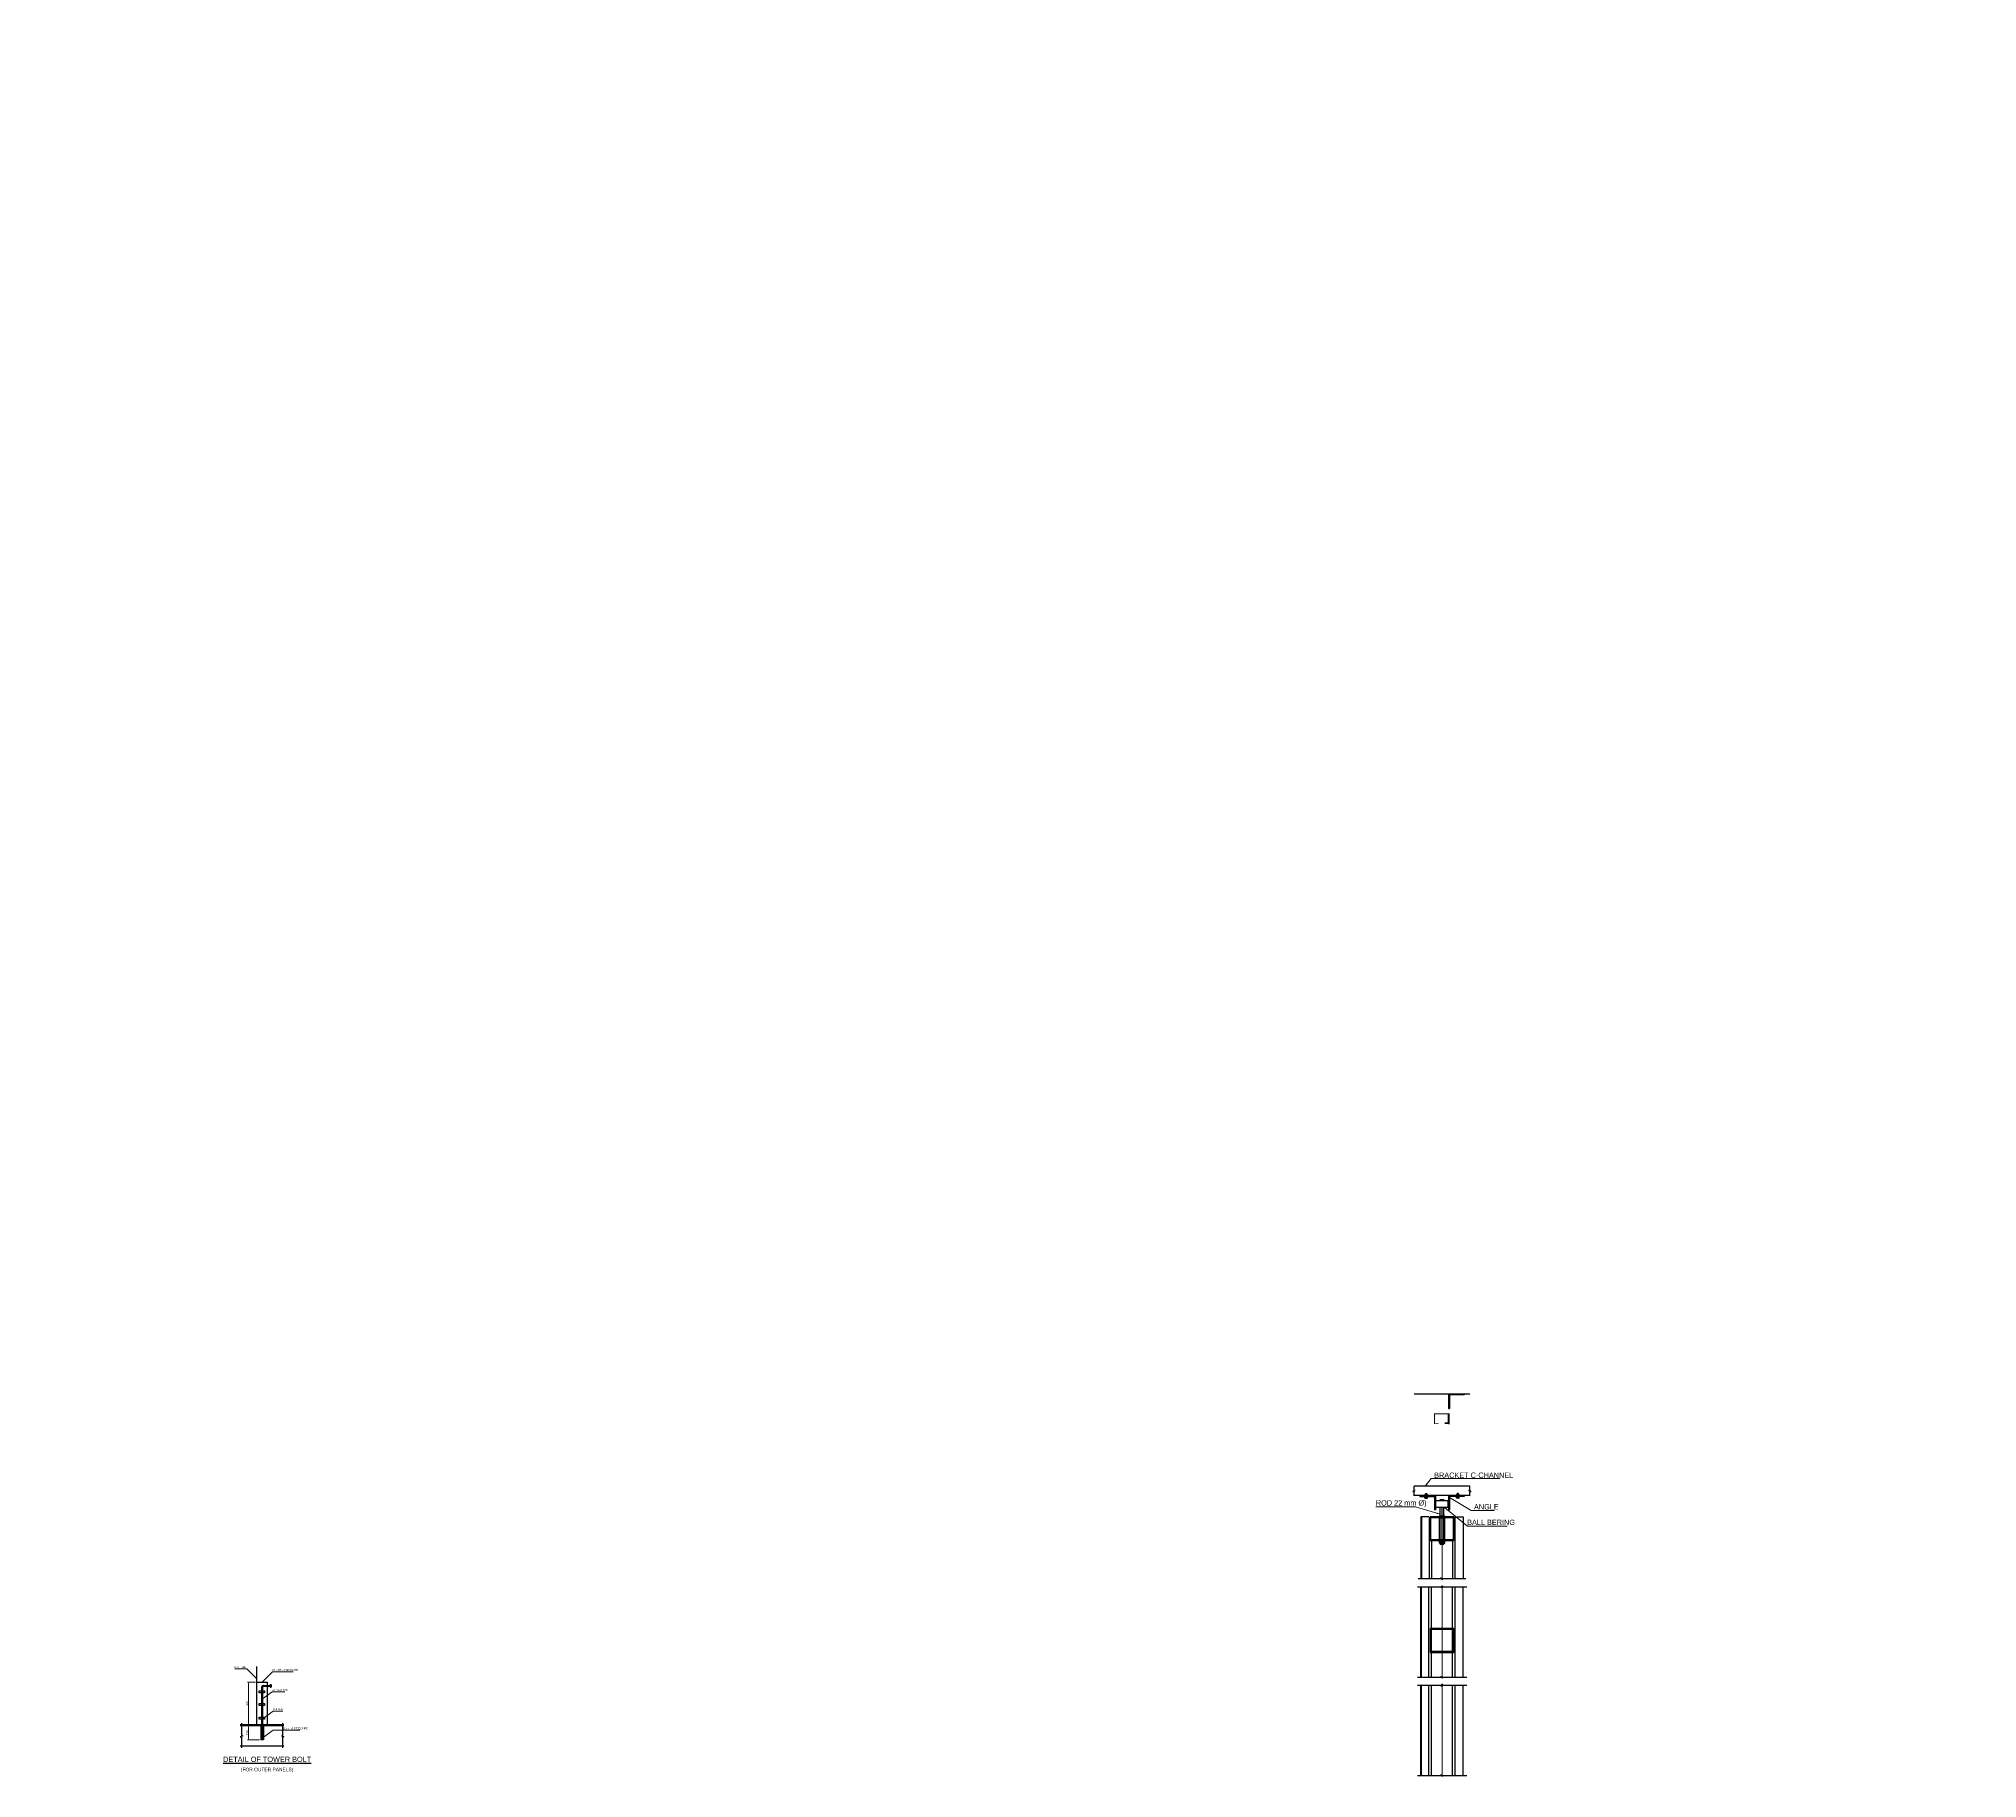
# Model space of a CAD drawing. Header units: millimetres. Extents: x 0 to 2669304, y -3314102 to 0.
# Drawn here: x 2423286 to 2423831, y -3103818 to -3103328 of the extents above; entities that cross this region are included whole.
import ezdxf
from ezdxf import colors
from ezdxf.entities.mleader import LeaderData, LeaderLine
from ezdxf.math import Vec2, Vec3

# ---------------------------------------------------------------- set-up
doc = ezdxf.new("R2010")
doc.units = ezdxf.units.MM
doc.header["$LTSCALE"] = 0.4
doc.header["$MEASUREMENT"] = 0
doc.header["$PDMODE"] = 34
for name, color, linetype in [('0NSRPURL0', 3, 'Continuous'), ('DOOR SHEET', 94, 'Continuous'), ('TAXT', 7, 'Continuous')]:
    doc.layers.add(name, color=color, linetype=linetype)
doc.layers.add('1NSDIM0', color=7, linetype='Continuous', lineweight=9)
doc.layers.add('Text Small', color=7, linetype='Continuous', lineweight=0)
doc.styles.get("Standard").update_dxf_attribs({"font": 'ARIALN.TTF'})
doc.styles.add('style2', font='ARIALN.TTF')
doc.dimstyles.new('shahid', dxfattribs={"dimtxt": 37.0005, "dimasz": 20, "dimexe": 8, "dimexo": 10, "dimgap": 5, "dimtad": 3, "dimdec": 0, "dimrnd": 1, "dimzin": 0, "dimdsep": 46, "dimtxsty": 'style2', "dimcen": 0.09, "dimclrt": 1, "dimadec": 0, "dimazin": 0, "dimtfac": 1, "dimtdec": 0, "dimtix": 1, "dimtmove": 1, "dimatfit": 3, "dimfxl": 0, "dimtolj": 1, "dimtzin": 0, "dimlwd": 5, "dimlwe": 5, "dimarcsym": 0})
doc.dimstyles.new('Standard-225', dxfattribs={"dimtxt": 300, "dimasz": 200, "dimexe": 125, "dimexo": 350, "dimgap": 150, "dimtad": 1, "dimdec": 0, "dimzin": 0, "dimdsep": 46, "dimtxsty": 'Standard', "dimcen": 0.09, "dimclrd": 256, "dimclrt": 256, "dimadec": 0, "dimazin": 0, "dimtfac": 1, "dimtdec": 0, "dimtmove": 1, "dimatfit": 3, "dimfxl": 0, "dimtolj": 1, "dimtzin": 0, "dimlwd": 9, "dimlwe": 9, "dimarcsym": 0})

# ---------------------------------------------------------------- blocks, each defined once
blk = doc.blocks.new('*D927')
at = {"layer": '1NSDIM0', "color": 0, "lineweight": 5}
for p, q in [((2423346.6, -3103791.16), (2423344.31, -3103791.16)), ((2423344.61, -3103791.46), (2423344.61, -3103802.86)), ((2423346.6, -3103803.16), (2423344.31, -3103803.16))]:
    blk.add_line(p, q, dxfattribs=at)
at = {"layer": '1NSDIM0', "color": 0}
for points in [[(2423344.56, -3103791.46), (2423344.66, -3103791.46), (2423344.61, -3103791.16)], [(2423344.56, -3103802.86), (2423344.66, -3103802.86), (2423344.61, -3103803.16)]]:
    blk.add_solid(points, dxfattribs=at)
at = {"layer": 'Defpoints', "color": 0}
for p in [(2423346.9, -3103791.16), (2423344.61, -3103803.16), (2423346.9, -3103803.16)]:
    blk.add_point(p, dxfattribs=at)
at = {"layer": '1NSDIM0', "color": 1, "insert": (2423344.21, -3103797.16), "char_height": 0.6, "attachment_point": 5, "rotation": 90, "style": 'style2'}
blk.add_mtext('\\A1;305', dxfattribs=at)
blk = doc.blocks.new('*D928')
at = {"layer": '1NSDIM0', "color": 0, "lineweight": 5}
for p, q in [((2423347.6, -3103803.41), (2423344.31, -3103803.41)), ((2423347.72, -3103807.41), (2423344.31, -3103807.41)), ((2423344.61, -3103803.71), (2423344.61, -3103807.11))]:
    blk.add_line(p, q, dxfattribs=at)
at = {"layer": '1NSDIM0', "color": 0}
for points in [[(2423344.56, -3103803.71), (2423344.66, -3103803.71), (2423344.61, -3103803.41)], [(2423344.56, -3103807.11), (2423344.66, -3103807.11), (2423344.61, -3103807.41)]]:
    blk.add_solid(points, dxfattribs=at)
at = {"layer": 'Defpoints', "color": 0}
for p in [(2423344.61, -3103807.41), (2423347.9, -3103803.41), (2423348.02, -3103807.41)]:
    blk.add_point(p, dxfattribs=at)
at = {"layer": '1NSDIM0', "color": 1, "insert": (2423344.19, -3103805.41), "char_height": 0.6, "attachment_point": 5, "rotation": 90, "style": 'style2'}
blk.add_mtext('\\A1;100', dxfattribs=at)

msp = doc.modelspace()

# ---------------------------------------------------------------- hatches: boundary and pattern name
for points in [[(2423686.8001, -3103710.2859), (2423686.8001, -3103710.0286), (2423682.452, -3103710.0286), (2423682.452, -3103714.1194), (2423682.7093, -3103714.1194), (2423682.7093, -3103710.2859)], [(2423674.3665, -3103738.8263), (2423674.3665, -3103738.569), (2423678.7145, -3103738.569), (2423678.7145, -3103742.6598), (2423678.4572, -3103742.6598), (2423678.4572, -3103738.8263)], [(2423686.8001, -3103738.8263), (2423686.8001, -3103738.569), (2423682.452, -3103738.569), (2423682.452, -3103742.6598), (2423682.7093, -3103742.6598), (2423682.7093, -3103738.8263)]]:
    msp.add_hatch(color=256).paths.add_polyline_path(points)
at = {"ltscale": 3}
h = msp.add_hatch(color=256, dxfattribs=at)
h.paths.add_polyline_path([(2423682.6244, -3103715.4897), (2423680.4994, -3103715.4897), (2423680.4994, -3103715.7397), (2423682.3744, -3103715.7397), (2423682.3744, -3103718.2397), (2423681.3494, -3103718.2397), (2423681.3494, -3103718.4897), (2423682.6244, -3103718.4897)])
h.paths.add_polyline_path([(2423680.4994, -3103715.4897), (2423678.3744, -3103715.4897), (2423678.3744, -3103718.4897), (2423679.6494, -3103718.4897), (2423679.6494, -3103718.2397), (2423678.6244, -3103718.2397), (2423678.6244, -3103715.7397), (2423680.4994, -3103715.7397)])
at = {"layer": '0NSRPURL0', "linetype": 'Continuous'}
h = msp.add_hatch(color=256, dxfattribs=at)
h.paths.add_polyline_path([(2423683.9099, -3103744.5909), (2423677.2099, -3103744.5909), (2423677.2099, -3103751.2909), (2423683.9099, -3103751.2909)])
h.paths.add_polyline_path([(2423683.6938, -3103744.807), (2423677.426, -3103744.807), (2423677.426, -3103751.0748), (2423683.6938, -3103751.0748)], flags=16)
h = msp.add_hatch(color=256, dxfattribs=at)
h.paths.add_polyline_path([(2423683.9099, -3103776.0518), (2423677.2099, -3103776.0518), (2423677.2099, -3103782.7518), (2423683.9099, -3103782.7518)])
h.paths.add_polyline_path([(2423683.6938, -3103776.2679), (2423677.426, -3103776.2679), (2423677.426, -3103782.5357), (2423683.6938, -3103782.5357)], flags=16)

# ---------------------------------------------------------------- linework, layer by layer
at = {"ltscale": 3}
for p, q in [((2423688.4483, -3103710.0286), (2423672.7182, -3103710.0286)), ((2423686.8001, -3103710.2859), (2423682.7093, -3103710.2859)), ((2423682.3744, -3103718.2397), (2423682.3744, -3103715.7397)), ((2423682.6244, -3103718.4897), (2423682.6244, -3103715.4897)), ((2423682.3744, -3103718.2397), (2423681.3494, -3103718.2397)), ((2423688.4483, -3103736.0042), (2423672.7182, -3103736.0042)), ((2423688.4483, -3103738.569), (2423672.7182, -3103738.569)), ((2423674.3665, -3103738.8263), (2423678.4572, -3103738.8263)), ((2423675.7689, -3103738.4354), (2423675.7689, -3103738.3611)), ((2423675.7689, -3103739.069), (2423676.5189, -3103739.069)), ((2423675.7689, -3103739.2565), (2423675.7689, -3103739.069)), ((2423676.4564, -3103738.2986), (2423675.8314, -3103738.2986)), ((2423676.4564, -3103738.4979), (2423675.8314, -3103738.4979)), ((2423675.8314, -3103739.319), (2423676.4564, -3103739.319)), ((2423675.8939, -3103738.194), (2423676.3939, -3103738.194)), ((2423675.8939, -3103739.069), (2423675.8939, -3103738.194)), ((2423675.8939, -3103738.2509), (2423676.3939, -3103738.2509)), ((2423676.0189, -3103738.069), (2423676.2689, -3103738.069)), ((2423676.3939, -3103739.069), (2423676.3939, -3103738.194)), ((2423676.5189, -3103738.4354), (2423676.5189, -3103738.3611)), ((2423676.5189, -3103739.2565), (2423676.5189, -3103739.069)), ((2423682.3083, -3103740.0909), (2423678.8583, -3103740.0909)), ((2423678.8583, -3103741.9909), (2423678.8583, -3103740.0909)), ((2423682.3083, -3103741.9909), (2423678.8583, -3103741.9909)), ((2423679.9833, -3103740.0659), (2423679.9833, -3103740.0909)), ((2423680.0833, -3103751.7831), (2423680.0833, -3103741.9909)), ((2423681.0583, -3103739.7946), (2423680.1083, -3103739.7946)), ((2423680.5833, -3103751.2831), (2423680.5833, -3103741.9909)), ((2423681.0833, -3103751.7831), (2423681.0833, -3103741.9909)), ((2423681.1833, -3103740.0659), (2423681.1833, -3103740.0909)), ((2423682.3083, -3103741.9909), (2423682.3083, -3103740.0909)), ((2423686.8001, -3103738.8263), (2423682.7093, -3103738.8263)), ((2423684.6476, -3103738.4354), (2423684.6476, -3103738.3611)), ((2423685.3976, -3103739.069), (2423684.6476, -3103739.069)), ((2423684.6476, -3103739.2565), (2423684.6476, -3103739.069)), ((2423684.7101, -3103738.2986), (2423685.3351, -3103738.2986)), ((2423684.7101, -3103738.4979), (2423685.3351, -3103738.4979)), ((2423685.3351, -3103739.319), (2423684.7101, -3103739.319)), ((2423685.2726, -3103738.194), (2423684.7726, -3103738.194)), ((2423684.7726, -3103739.069), (2423684.7726, -3103738.194)), ((2423685.2726, -3103738.2509), (2423684.7726, -3103738.2509)), ((2423685.1476, -3103738.069), (2423684.8976, -3103738.069)), ((2423685.2726, -3103739.069), (2423685.2726, -3103738.194)), ((2423685.3976, -3103738.4354), (2423685.3976, -3103738.3611)), ((2423685.3976, -3103739.2565), (2423685.3976, -3103739.069)), ((2423674.8333, -3103744.5909), (2423674.8333, -3103761.9864)), ((2423676.8833, -3103744.5909), (2423674.8333, -3103744.5909)), ((2423676.9333, -3103744.5909), (2423676.9333, -3103761.9864)), ((2423679.8333, -3103752.0331), (2423679.8333, -3103744.3409)), ((2423679.8333, -3103744.3409), (2423681.3333, -3103744.3409)), ((2423680.0833, -3103744.5909), (2423681.0833, -3103744.5909)), ((2423680.0833, -3103744.8409), (2423681.0833, -3103744.8409)), ((2423681.3333, -3103752.0331), (2423681.3333, -3103744.3409)), ((2423684.2333, -3103744.5909), (2423684.2333, -3103761.9864)), ((2423684.2833, -3103744.5909), (2423686.5833, -3103744.5909)), ((2423677.6333, -3103751.0748), (2423677.6333, -3103761.9864)), ((2423679.8333, -3103751.7831), (2423681.3333, -3103751.7831)), ((2423679.8333, -3103752.0331), (2423681.3333, -3103752.0331)), ((2423680.0833, -3103751.5331), (2423681.0827, -3103751.5331)), ((2423680.0833, -3103752.2831), (2423680.0833, -3103752.0331)), ((2423680.0833, -3103752.2831), (2423681.0833, -3103752.2831)), ((2423681.0833, -3103752.2831), (2423681.0833, -3103752.0331)), ((2423683.5333, -3103751.0748), (2423683.5333, -3103761.9864)), ((2423674.8333, -3103789.6977), (2423674.8333, -3103764.2809)), ((2423676.8333, -3103789.6977), (2423676.8333, -3103764.2809)), ((2423677.6333, -3103789.6977), (2423677.6333, -3103764.2809)), ((2423683.5333, -3103789.6977), (2423683.5333, -3103764.2809)), ((2423684.3333, -3103789.6977), (2423684.3333, -3103764.2809)), ((2423346.8977, -3103803.1617), (2423346.8977, -3103786.7541)), ((2423346.8977, -3103791.1617), (2423349.8977, -3103791.1617)), ((2423348.7727, -3103792.0694), (2423350.6536, -3103792.0694)), ((2423348.7727, -3103792.3194), (2423350.6536, -3103792.3194)), ((2423349.8977, -3103803.1617), (2423349.8977, -3103791.1617)), ((2423350.6536, -3103791.9444), (2423350.6536, -3103792.0694)), ((2423350.6536, -3103792.3194), (2423350.6536, -3103792.4444)), ((2423350.7786, -3103791.8194), (2423350.8411, -3103791.8194)), ((2423350.9661, -3103791.9444), (2423350.9661, -3103792.4444)), ((2423674.8333, -3103817.409), (2423674.8333, -3103791.9922)), ((2423676.8333, -3103817.409), (2423676.8333, -3103791.9922)), ((2423677.6333, -3103817.409), (2423677.6333, -3103791.9922)), ((2423683.5333, -3103817.409), (2423683.5333, -3103791.9922)), ((2423684.3333, -3103817.409), (2423684.3333, -3103791.9922)), ((2423348.2727, -3103792.5694), (2423348.2727, -3103807.2554)), ((2423348.5227, -3103792.5694), (2423348.5227, -3103807.2554)), ((2423350.7786, -3103792.5694), (2423350.8411, -3103792.5694)), ((2423348.2727, -3103803.1617), (2423342.2437, -3103803.1617)), ((2423354.5517, -3103803.1617), (2423348.5227, -3103803.1617)), ((2423347.8977, -3103803.4117), (2423342.2437, -3103803.4117)), ((2423348.0227, -3103803.5367), (2423348.0227, -3103807.4117)), ((2423348.7727, -3103807.4117), (2423348.0227, -3103807.4117)), ((2423348.4915, -3103807.2867), (2423348.304, -3103807.2867)), ((2423348.7727, -3103803.5367), (2423348.7727, -3103807.4117)), ((2423354.5517, -3103803.4117), (2423348.8977, -3103803.4117)), ((2423354.5517, -3103809.1531), (2423342.2437, -3103809.1531))]:
    msp.add_line(p, q, dxfattribs=at)
for p, q in [((2423682.452, -3103710.0286), (2423682.452, -3103714.1194)), ((2423682.7093, -3103710.2859), (2423682.7093, -3103714.1194)), ((2423686.8001, -3103710.0286), (2423686.8001, -3103710.2859)), ((2423682.452, -3103714.1194), (2423682.7093, -3103714.1194)), ((2423674.3665, -3103738.569), (2423674.3665, -3103738.8263)), ((2423678.4572, -3103738.8263), (2423678.4572, -3103742.6598)), ((2423678.7145, -3103742.6598), (2423678.4572, -3103742.6598)), ((2423678.7145, -3103738.569), (2423678.7145, -3103742.6598)), ((2423682.452, -3103738.569), (2423682.452, -3103742.6598)), ((2423682.452, -3103742.6598), (2423682.7093, -3103742.6598)), ((2423682.7093, -3103738.8263), (2423682.7093, -3103742.6598)), ((2423686.8001, -3103738.569), (2423686.8001, -3103738.8263))]:
    msp.add_line(p, q)
at = {"lineweight": 0, "ltscale": 3}
for p, q in [((2423680.5833, -3103751.0748), (2423680.5833, -3103762.1305)), ((2423680.5833, -3103789.8418), (2423680.5833, -3103764.1368)), ((2423680.5833, -3103817.5531), (2423680.5833, -3103791.8481))]:
    msp.add_line(p, q, dxfattribs=at)
at = {"linetype": 'Continuous'}
for points in [[(2423672.7182, -3103738.6993), (2423672.7182, -3103737.5626), (2423672.3748, -3103737.4376), (2423673.0616, -3103737.1876), (2423672.7182, -3103737.0626), (2423672.7182, -3103735.9259)], [(2423688.4483, -3103738.6993), (2423688.4483, -3103737.5626), (2423688.7918, -3103737.4376), (2423688.1049, -3103737.1876), (2423688.4483, -3103737.0626), (2423688.4483, -3103735.9259)]]:
    msp.add_lwpolyline(points, dxfattribs=at)
at = {"ltscale": 3}
for points in [[(2423347.6222, -3103793.6176), (2423349.107, -3103793.6176), (2423349.107, -3103794.1416), (2423347.6222, -3103794.1416)], [(2423347.6222, -3103797.1617), (2423349.107, -3103797.1617), (2423349.107, -3103797.6857), (2423347.6222, -3103797.6857)], [(2423347.6222, -3103801.0233), (2423349.107, -3103801.0233), (2423349.107, -3103801.5473), (2423347.6222, -3103801.5473)]]:
    msp.add_lwpolyline(points, close=True, dxfattribs=at)
for centre, radius, start, end in [((2423675.8314, -3103738.3611), 0.0625, 90, 180), ((2423675.8314, -3103738.4354), 0.0625, 180, 270), ((2423675.8314, -3103739.2565), 0.0625, 180, 270), ((2423676.0189, -3103738.194), 0.125, 90, 180), ((2423676.2689, -3103738.194), 0.125, 0, 90), ((2423676.4564, -3103738.3611), 0.0625, 0, 90), ((2423676.4564, -3103738.4354), 0.0625, 270, 0), ((2423676.4564, -3103739.2565), 0.0625, 270, 0), ((2423680.3058, -3103740.0501), 0.3229, 127.710825, 182.80907), ((2423680.8608, -3103740.0501), 0.3229, 357.19093, 52.289175), ((2423684.7101, -3103738.3611), 0.0625, 90, 180), ((2423684.7101, -3103738.4354), 0.0625, 180, 270), ((2423684.7101, -3103739.2565), 0.0625, 180, 270), ((2423684.8976, -3103738.194), 0.125, 90, 180), ((2423685.1476, -3103738.194), 0.125, 0, 90), ((2423685.3351, -3103738.3611), 0.0625, 0, 90), ((2423685.3351, -3103738.4354), 0.0625, 270, 0), ((2423685.3351, -3103739.2565), 0.0625, 270, 0), ((2423348.7727, -3103792.5694), 0.5, 90, 180), ((2423348.7727, -3103792.5694), 0.25, 90, 180), ((2423350.7786, -3103791.9444), 0.125, 90, 180), ((2423350.7786, -3103792.4444), 0.125, 180, 270), ((2423350.8411, -3103791.9444), 0.125, 0, 90), ((2423350.8411, -3103792.4444), 0.125, 270, 0), ((2423347.8977, -3103803.5367), 0.125, 0, 90), ((2423348.304, -3103807.2554), 0.0312, 180, 270), ((2423348.4915, -3103807.2554), 0.0312, 270, 0), ((2423348.8977, -3103803.5367), 0.125, 90, 180)]:
    msp.add_arc(centre, radius, start, end, dxfattribs=at)
at = {"layer": '0NSRPURL0', "linetype": 'Continuous'}
for points in [[(2423683.9099, -3103744.5909), (2423677.2099, -3103744.5909), (2423677.2099, -3103751.2909), (2423683.9099, -3103751.2909)], [(2423683.6938, -3103751.0748), (2423677.426, -3103751.0748), (2423677.426, -3103744.807), (2423683.6938, -3103744.807)], [(2423683.9099, -3103776.0518), (2423677.2099, -3103776.0518), (2423677.2099, -3103782.7518), (2423683.9099, -3103782.7518)], [(2423683.6938, -3103782.5357), (2423677.426, -3103782.5357), (2423677.426, -3103776.2679), (2423683.6938, -3103776.2679)]]:
    msp.add_lwpolyline(points, close=True, dxfattribs=at)
at = {"layer": 'DOOR SHEET', "ltscale": 3}
for p, q in [((2423674.5833, -3103744.5909), (2423674.5833, -3103761.9864)), ((2423674.8333, -3103744.5909), (2423674.5833, -3103744.5909)), ((2423686.5833, -3103744.5909), (2423686.5833, -3103761.9864)), ((2423674.5833, -3103789.6977), (2423674.5833, -3103764.2809)), ((2423686.5833, -3103789.6977), (2423686.5833, -3103764.2809)), ((2423674.5833, -3103817.409), (2423674.5833, -3103791.9922)), ((2423686.5833, -3103817.409), (2423686.5833, -3103791.9922))]:
    msp.add_line(p, q, dxfattribs=at)
at = {"layer": 'TAXT', "ltscale": 3}
for points in [[(2423673.7175, -3103764.2809), (2423680.2808, -3103764.2809), (2423680.4058, -3103764.6243), (2423680.6558, -3103763.9375), (2423680.7808, -3103764.2809), (2423687.5753, -3103764.2809)], [(2423673.8948, -3103761.9864), (2423680.2808, -3103761.9864), (2423680.4058, -3103761.643), (2423680.6558, -3103762.3298), (2423680.7808, -3103761.9864), (2423687.3297, -3103761.9864)], [(2423673.7175, -3103789.6977), (2423680.2808, -3103789.6977), (2423680.4058, -3103789.3543), (2423680.6558, -3103790.0411), (2423680.7808, -3103789.6977), (2423687.5753, -3103789.6977)], [(2423673.7175, -3103791.9922), (2423680.2808, -3103791.9922), (2423680.4058, -3103792.3357), (2423680.6558, -3103791.6488), (2423680.7808, -3103791.9922), (2423687.5753, -3103791.9922)], [(2423342.5977, -3103802.693), (2423342.5977, -3103806.1586), (2423342.9411, -3103806.2836), (2423342.2543, -3103806.5336), (2423342.5977, -3103806.6586), (2423342.5977, -3103809.6128)], [(2423354.1977, -3103802.693), (2423354.1977, -3103806.1586), (2423353.8543, -3103806.2836), (2423354.5411, -3103806.5336), (2423354.1977, -3103806.6586), (2423354.1977, -3103809.6128)], [(2423673.7175, -3103817.409), (2423680.2808, -3103817.409), (2423680.4058, -3103817.0656), (2423680.6558, -3103817.7525), (2423680.7808, -3103817.409), (2423687.5753, -3103817.409)]]:
    msp.add_lwpolyline(points, dxfattribs=at)

# ---------------------------------------------------------------- texts
for s, height, p in [('BRACKET C-CHANNEL', 1.5, (2423678.367, -3103733.6241)), ('ROD 22 mm %%C) ', 1.5, (2423661.958, -3103741.4231)), ('ANGLE', 1.5, (2423689.592, -3103742.5133)), ('BALL BERING  ', 1.5, (2423687.6553, -3103746.8905)), ('M.S TUBE', 0.5, (2423340.6652, -3103787.1806)), ('76 x 305 x 6 MS PLATE', 0.5, (2423351.2666, -3103787.9718)), ('16 mm %%C BAR', 0.5, (2423351.1921, -3103793.6053)), ('COLLER', 0.5, (2423351.453, -3103799.0059)), ('10 mm %%C STEEL PIPE', 0.5, (2423354.3527, -3103804.4099)), ('%%UDETAIL OF TOWER BOLT', 1.5, (2423337.4399, -3103813.6324)), ('(FOR OUTER PANELS)', 1, (2423342.4351, -3103816.2493))]:
    msp.add_text(s, height=height, dxfattribs=at).set_placement(p)

# ---------------------------------------------------------------- dimensions: what is measured, and where the dimension line sits
at = {"layer": '1NSDIM0'}
dim = msp.add_linear_dim(base=(2423344.6138, -3103803.1617), p1=(2423346.8977, -3103791.1617), p2=(2423346.8977, -3103803.1617), angle=90, text='305', dimstyle='shahid', override={"dimtxt": 0.6, "dimasz": 0.3, "dimexe": 0.3, "dimexo": 0.3, "dimgap": 0.1}, dxfattribs=at)
dim.commit()
dim.dimension.update_dxf_attribs({"geometry": '*D927', "text_midpoint": (2423344.2075, -3103797.1617)})
dim = msp.add_linear_dim(base=(2423344.6138, -3103807.4117), p1=(2423347.8977, -3103803.4117), p2=(2423348.0227, -3103807.4117), angle=90, text='100', dimstyle='shahid', override={"dimtxt": 0.6, "dimasz": 0.3, "dimexe": 0.3, "dimexo": 0.3, "dimgap": 0.1}, dxfattribs=at)
dim.commit()
dim.dimension.update_dxf_attribs({"geometry": '*D928', "text_midpoint": (2423344.5979, -3103805.4117), "dimtype": 160})

# ---------------------------------------------------------------- leaders
for points, override in [([(2423675.887, -3103736.0042), (2423677.5427, -3103733.8293), (2423696.8466, -3103733.8293)], {"dimasz": 1, "dimgap": 150, "dimtad": 0, "dimfxl": 0.0625}), ([(2423680.0833, -3103743.8844), (2423673.1566, -3103741.7514), (2423661.9352, -3103741.7514)], {"dimasz": 1, "dimgap": 150, "dimtad": 0, "dimfxl": 0.0625}), ([(2423681.2583, -3103741.9909), (2423687.7477, -3103747.2188), (2423698.969, -3103747.2188)], {"dimasz": 1, "dimgap": 150, "dimtad": 0, "dimfxl": 0.0625}), ([(2423682.7093, -3103739.106), (2423688.7677, -3103742.8416), (2423695.3974, -3103742.8416)], {"dimasz": 1, "dimgap": 150, "dimtad": 0, "dimfxl": 0.0625}), ([(2423346.9085, -3103790.2566), (2423344.1488, -3103787.4081), (2423340.7196, -3103787.4081)], {"dimasz": 0.5, "dimtad": 0, "dimfxl": 0.0625}), ([(2423348.546, -3103791.094), (2423351.3057, -3103788.2455), (2423357.1591, -3103788.2455)], {"dimasz": 0.5, "dimtad": 0, "dimfxl": 0.0625}), ([(2423348.546, -3103795.8708), (2423351.2312, -3103793.8789), (2423354.7928, -3103793.8789)], {"dimasz": 0.5, "dimtad": 0, "dimfxl": 0.0625}), ([(2423348.8069, -3103801.2714), (2423351.4921, -3103799.2795), (2423354.2346, -3103799.2795)], {"dimasz": 0.5, "dimtad": 0, "dimfxl": 0.0625}), ([(2423348.8069, -3103806.6755), (2423351.4921, -3103804.6836), (2423359.0734, -3103804.6836)], {"dimasz": 0.5, "dimtad": 0, "dimfxl": 0.0625})]:
    msp.add_leader(points, dimstyle='Standard-225', override=override)
at = {"layer": 'Text Small'}
ml = msp.add_multileader_mtext('Standard', dxfattribs=at)
ml.set_content('OPENING     \\P2134mmx 2134mm', color=256)
ml.set_leader_properties(color=235)
ml.build(insert=Vec2(0, 0))
ml.multileader.update_dxf_attribs({"dogleg_length": 144.6835, "arrow_head_size": 90})
ctx = ml.context
ctx.base_point, ctx.char_height, ctx.arrow_head_size, ctx.landing_gap_size, ctx.plane_origin = Vec3(2454691.1281, -3115241.5036), 200, 90, 50, Vec3(2463634.037, -3111925.6113)
ctx.text_align_type = 1
notes = []
notes.append((ctx, [(0, (0, 0, 0), (0, 0), (1, 0), 1, [])]))
ctx.mtext.insert, ctx.mtext.width, ctx.mtext.alignment, ctx.mtext.flow_direction = Vec3(2455711.1144, -3115139.7983), 3559.700472, 2, 5
ml = msp.add_multileader_mtext('Standard', dxfattribs=at)
ml.set_content('PORTAL BEAM-02', color=256)
ml.set_leader_properties(color=235)
ml.build(insert=Vec2(0, 0))
ml.multileader.update_dxf_attribs({"dogleg_length": 90, "arrow_head_size": 30})
ctx = ml.context
ctx.base_point, ctx.char_height, ctx.arrow_head_size, ctx.landing_gap_size, ctx.plane_origin = Vec3(2448702.5428, -3105280.1074), 50, 30, 25, Vec3(2448368.9987, -3102187.3439)
notes.append((ctx, [(0, (0, 0, 0), (0, 0), (1, 0), 1, [])]))
ctx.mtext.insert, ctx.mtext.line_spacing_factor, ctx.mtext.flow_direction = Vec3(2448727.5428, -3105254.681), 0.75, 5
for ctx, leaders in notes:
    for number, flags, end, landing, length, lines in leaders:
        leader = LeaderData()
        leader.index, (leader.has_last_leader_line, leader.has_dogleg_vector, leader.attachment_direction) = number, flags
        leader.last_leader_point, leader.dogleg_vector, leader.dogleg_length = Vec3(end), Vec3(landing), length
        for number, points, colour, breaks in lines:
            line = LeaderLine()
            line.index, line.vertices, line.color, line.breaks = number, Vec3.list(points), colors.encode_raw_color(colour), breaks
            leader.lines.append(line)
        ctx.leaders.append(leader)

doc.saveas('drawing.dxf')
